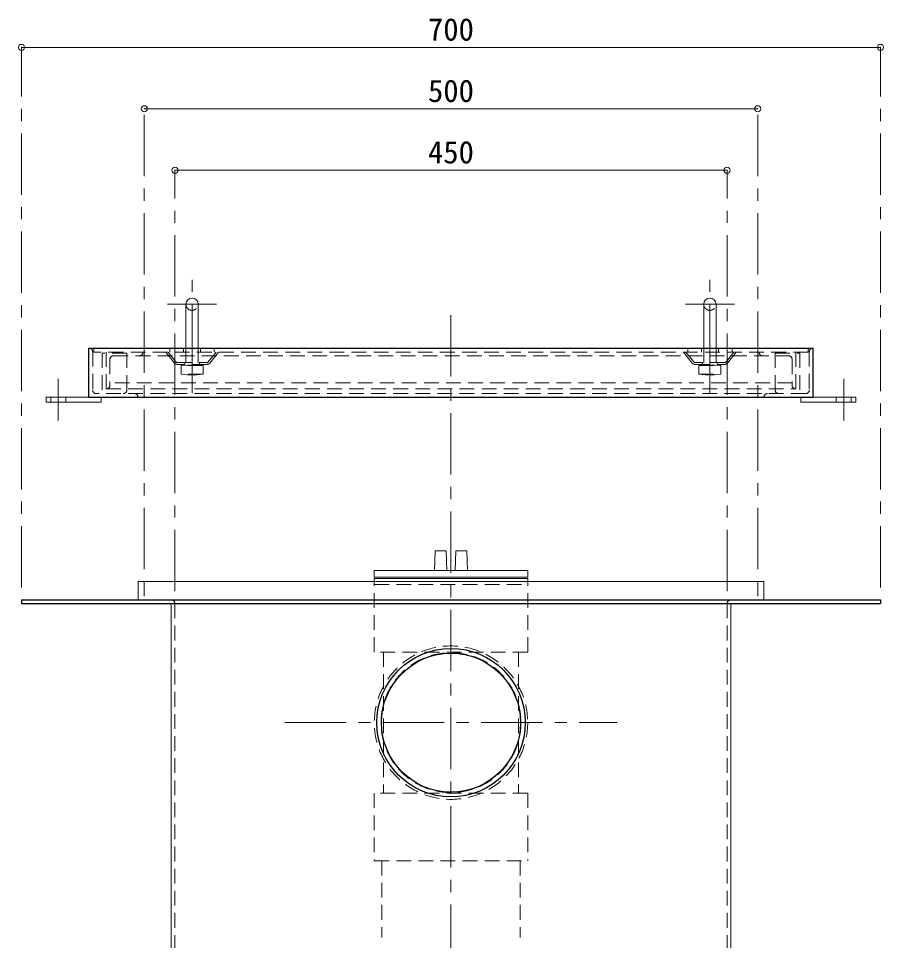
# Model space of a CAD drawing. Units: millimetres at full size, sheet at 1:10. Extents: x -2126 to 1924, y -1326 to 1484.
# Drawn here: x 121 to 826, y -818 to -67 of the extents above; entities that cross this region are included whole.
import ezdxf
from ezdxf.enums import TextEntityAlignment as Align

# ---------------------------------------------------------------- set-up
doc = ezdxf.new("R2010")
doc.units = ezdxf.units.MM
doc.header["$LTSCALE"] = 10
doc.header["$PDMODE"] = 32
doc.header["$PDSIZE"] = 5
doc.linetypes.add('CHAIN1', pattern=[8, 5, -1, 1, -1])
doc.linetypes.add('DASHED1', pattern=[1.8, 1.2, -0.6])
doc.layers.add('0-0_ﾚｲﾔ1', color=4, linetype='Continuous', lineweight=9)
doc.styles.add('ＭＳ ゴシック', font='')
doc.styles.get('ＭＳ ゴシック').set_extended_font_data('MS Gothic')

msp = doc.modelspace()

# ---------------------------------------------------------------- linework, layer by layer
at = {"layer": '0-0_ﾚｲﾔ1'}
for p, q in [((123.78, -90.95), (823.78, -90.95)), ((723.78, -140.95), (223.78, -140.95)), ((698.78, -190.95), (248.78, -190.95)), ((257.78, -300.15), (257.78, -335.95)), ((267.78, -300.15), (267.78, -335.95)), ((679.78, -300.15), (679.78, -335.95)), ((689.78, -300.15), (689.78, -335.95)), ((178.78, -375.95), (143.78, -375.95)), ((143.78, -379.95), (143.78, -375.95)), ((188.78, -379.95), (143.78, -379.95)), ((188.78, -379.95), (188.78, -375.95)), ((758.78, -379.95), (758.78, -375.95)), ((768.78, -375.95), (803.78, -375.95)), ((460.28, -516.95), (460.78, -500.95)), ((469.78, -500.95), (460.78, -500.95)), ((469.78, -500.95), (470.28, -516.95)), ((477.78, -500.95), (477.28, -516.95)), ((477.78, -500.95), (486.78, -500.95)), ((487.28, -516.95), (486.78, -500.95)), ((411.28, -522.45), (411.28, -516.95)), ((536.28, -516.95), (411.28, -516.95)), ((536.28, -522.45), (536.28, -516.95)), ((536.28, -522.45), (411.28, -522.45)), ((536.28, -523.45), (411.28, -523.45)), ((411.28, -525.95), (411.28, -523.45)), ((536.28, -525.95), (536.28, -523.45))]:
    msp.add_line(p, q, dxfattribs=at)
at = {"layer": '0-0_ﾚｲﾔ1', "linetype": 'CHAIN1'}
for p, q in [((123.78, -530.95), (123.78, -90.95)), ((823.78, -530.95), (823.78, -90.95)), ((223.78, -515.95), (223.78, -140.95)), ((723.78, -515.95), (723.78, -140.95)), ((248.78, -533.95), (248.78, -190.95)), ((698.78, -533.95), (698.78, -190.95)), ((262.78, -350.15), (262.78, -280.15)), ((684.78, -350.15), (684.78, -280.15)), ((242.78, -300.15), (282.78, -300.15)), ((704.78, -300.15), (664.78, -300.15)), ((473.78, -1078.95), (473.78, -300.95)), ((262.78, -372.65), (262.78, -357.15)), ((684.78, -372.65), (684.78, -357.15)), ((153.78, -394.95), (153.78, -360.95)), ((793.78, -394.95), (793.78, -360.95)), ((338.28, -640.95), (609.28, -640.95))]:
    msp.add_line(p, q, dxfattribs=at)
at = {"layer": '0-0_ﾚｲﾔ1', "color": 5, "lineweight": 25}
for p, q in [((178.78, -335.95), (768.78, -335.95)), ((178.78, -375.95), (178.78, -335.95)), ((768.78, -375.95), (768.78, -335.95)), ((178.78, -375.95), (768.78, -375.95)), ((123.78, -540.95), (823.78, -540.95)), ((823.78, -540.95), (823.78, -543.95))]:
    msp.add_line(p, q, dxfattribs=at)
at = {"layer": '0-0_ﾚｲﾔ1', "linetype": 'DASHED1'}
for p, q in [((182.78, -335.95), (182.78, -339.15)), ((244.78, -335.95), (244.78, -339.15)), ((255.78, -335.95), (255.78, -339.15)), ((257.78, -335.95), (257.78, -349.75)), ((267.78, -335.95), (267.78, -349.75)), ((269.78, -335.95), (269.78, -339.15)), ((280.78, -335.95), (280.78, -339.15)), ((666.78, -335.95), (666.78, -339.15)), ((677.78, -335.95), (677.78, -339.15)), ((679.78, -335.95), (679.78, -349.75)), ((689.78, -335.95), (689.78, -349.75)), ((691.78, -335.95), (691.78, -339.15)), ((702.78, -335.95), (702.78, -339.15)), ((764.78, -335.95), (764.78, -339.15)), ((764.78, -339.15), (182.78, -339.15)), ((192.78, -339.15), (192.78, -372.95)), ((195.78, -345.15), (195.78, -366.15)), ((198.78, -342.15), (748.78, -342.15)), ((209.58, -369.95), (209.58, -339.95)), ((248.38, -348.03), (241.28, -339.15)), ((249.55, -347.09), (243.21, -339.15)), ((276.01, -347.09), (282.36, -339.15)), ((277.19, -348.03), (284.28, -339.15)), ((670.38, -348.03), (663.28, -339.15)), ((671.55, -347.09), (665.21, -339.15)), ((698.01, -347.09), (704.36, -339.15)), ((699.19, -348.03), (706.28, -339.15)), ((737.98, -369.95), (737.98, -339.95)), ((751.78, -345.15), (751.78, -366.15)), ((754.78, -339.15), (754.78, -372.95)), ((250.73, -347.65), (274.84, -347.65)), ((274.84, -349.15), (250.73, -349.15)), ((253.78, -350.15), (258.78, -349.65)), ((253.78, -357.15), (253.78, -350.15)), ((271.78, -350.15), (253.78, -350.15)), ((256.78, -347.65), (256.78, -349.15)), ((258.78, -349.65), (262.78, -350.15)), ((266.78, -349.65), (258.78, -349.65)), ((262.78, -350.15), (266.78, -349.65)), ((262.78, -350.15), (262.78, -357.15)), ((266.78, -349.65), (271.78, -350.15)), ((268.78, -347.65), (268.78, -349.15)), ((271.78, -357.15), (271.78, -350.15)), ((696.84, -347.65), (672.73, -347.65)), ((672.73, -349.15), (696.84, -349.15)), ((680.78, -349.65), (675.78, -350.15)), ((675.78, -350.15), (693.78, -350.15)), ((675.78, -357.15), (675.78, -350.15)), ((678.78, -347.65), (678.78, -349.15)), ((680.78, -349.65), (688.78, -349.65)), ((684.78, -350.15), (680.78, -349.65)), ((688.78, -349.65), (684.78, -350.15)), ((684.78, -350.15), (684.78, -357.15)), ((693.78, -350.15), (688.78, -349.65)), ((690.78, -347.65), (690.78, -349.15)), ((693.78, -357.15), (693.78, -350.15)), ((258.78, -357.65), (253.78, -357.15)), ((271.78, -357.15), (253.78, -357.15)), ((262.78, -357.15), (258.78, -357.65)), ((266.78, -357.65), (258.78, -357.65)), ((266.78, -357.65), (262.78, -357.15)), ((271.78, -357.15), (266.78, -357.65)), ((675.78, -357.15), (680.78, -357.65)), ((675.78, -357.15), (693.78, -357.15)), ((680.78, -357.65), (684.78, -357.15)), ((680.78, -357.65), (688.78, -357.65)), ((684.78, -357.15), (688.78, -357.65)), ((688.78, -357.65), (693.78, -357.15)), ((751.78, -364.15), (195.78, -364.15)), ((192.78, -369.15), (754.78, -369.15)), ((147.78, -379.95), (147.78, -375.95)), ((159.78, -379.95), (159.78, -375.95)), ((787.78, -379.95), (787.78, -375.95)), ((799.78, -379.95), (799.78, -375.95)), ((223.78, -525.95), (223.78, -540.95)), ((411.28, -583.45), (411.28, -525.95)), ((411.28, -528.45), (536.28, -528.45)), ((536.28, -583.45), (536.28, -525.95)), ((723.78, -525.95), (723.78, -540.95)), ((248.78, -543.95), (248.78, -1040.95)), ((698.78, -543.95), (698.78, -1040.95)), ((536.28, -583.45), (411.28, -583.45)), ((418.78, -583.45), (418.78, -698.45)), ((528.78, -583.45), (528.78, -698.45)), ((411.28, -698.45), (411.28, -753.45)), ((536.28, -698.45), (411.28, -698.45)), ((536.28, -698.45), (536.28, -753.45)), ((411.28, -753.45), (536.28, -753.45)), ((417.28, -753.45), (417.28, -815.95)), ((530.28, -753.45), (530.28, -815.95))]:
    msp.add_line(p, q, dxfattribs=at)
at = {"layer": '0-0_ﾚｲﾔ1', "color": 7, "linetype": 'DASHED1', "lineweight": 18}
for p, q in [((181.78, -338.95), (181.78, -369.95)), ((765.78, -338.95), (765.78, -369.95)), ((762.78, -372.95), (184.78, -372.95))]:
    msp.add_line(p, q, dxfattribs=at)
at = {"layer": '0-0_ﾚｲﾔ1', "color": 7, "lineweight": 18}
for p, q in [((218.78, -525.95), (218.78, -540.95)), ((728.78, -525.95), (218.78, -525.95)), ((728.78, -525.95), (728.78, -540.95)), ((245.78, -545.45), (245.78, -1043.95)), ((701.78, -545.45), (701.78, -1043.95))]:
    msp.add_line(p, q, dxfattribs=at)
at = {"layer": '0-0_ﾚｲﾔ1', "linetype": 'DASHED1'}
for points in [[(209.58, -339.95), (189.58, -339.95), (189.58, -372.95)], [(737.98, -339.95), (757.98, -339.95), (757.98, -372.95)]]:
    msp.add_lwpolyline(points, dxfattribs=at)
at = {"layer": '0-0_ﾚｲﾔ1'}
msp.add_lwpolyline([(758.78, -379.95), (803.78, -379.95), (803.78, -375.95)], dxfattribs=at)
at = {"layer": '0-0_ﾚｲﾔ1', "color": 5, "lineweight": 25}
msp.add_lwpolyline([(123.78, -540.95), (123.78, -543.95), (823.78, -543.95)], dxfattribs=at)
at = {"layer": '0-0_ﾚｲﾔ1', "linetype": 'DASHED1'}
for radius in [62.5, 57]:
    msp.add_circle((473.78, -640.95), radius, dxfattribs=at)
at = {"layer": '0-0_ﾚｲﾔ1', "color": 5, "lineweight": 25}
for radius in [60.5, 56.6]:
    msp.add_circle((473.78, -640.95), radius, dxfattribs=at)
at = {"layer": '0-0_ﾚｲﾔ1'}
for centre in [(262.78, -300.15), (684.78, -300.15)]:
    msp.add_arc(centre, 5, 0, 180, dxfattribs=at)
at = {"layer": '0-0_ﾚｲﾔ1', "linetype": 'DASHED1'}
for centre, radius, start, end in [((262.78, -300.15), 5, 180, 0), ((684.78, -300.15), 5, 180, 0), ((198.78, -345.15), 3, 90, 180), ((219.78, -339.15), 3, 270, 0), ((727.78, -339.15), 3, 180, 270), ((748.78, -345.15), 3, 0, 90), ((250.73, -346.15), 3, 218.65981, 270), ((250.73, -346.15), 1.5, 218.65981, 270), ((274.84, -346.15), 1.5, 270, 321.34019), ((274.84, -346.15), 3, 270, 321.34019), ((672.73, -346.15), 3, 218.65981, 270), ((672.73, -346.15), 1.5, 218.65981, 270), ((696.84, -346.15), 1.5, 270, 321.34019), ((696.84, -346.15), 3, 270, 321.34019), ((192.78, -366.15), 3, 270, 0), ((754.78, -366.15), 3, 180, 270), ((206.58, -369.95), 3, 270, 0), ((740.98, -369.95), 3, 180, 270), ((245.78, -543.95), 3, 0, 90), ((701.78, -543.95), 3, 90, 180)]:
    msp.add_arc(centre, radius, start, end, dxfattribs=at)
at = {"layer": '0-0_ﾚｲﾔ1', "color": 7, "linetype": 'DASHED1', "lineweight": 18}
for centre, start, end in [((178.78, -338.95), 0, 90), ((768.78, -338.95), 90, 180), ((184.78, -369.95), 180, 270), ((215.78, -375.95), 0, 90), ((731.78, -375.95), 90, 180), ((762.78, -369.95), 270, 0)]:
    msp.add_arc(centre, 3, start, end, dxfattribs=at)
at = {"layer": '0-0_ﾚｲﾔ1', "color": 7, "lineweight": 18}
for centre, start, end in [((244.28, -545.45), 0, 90), ((703.28, -545.45), 90, 180)]:
    msp.add_arc(centre, 1.5, start, end, dxfattribs=at)
at = {"layer": '0-0_ﾚｲﾔ1', "color": 1}
for p in [(123.78, -90.95), (823.78, -90.95), (223.78, -140.95), (723.78, -140.95), (248.78, -190.95), (698.78, -190.95)]:
    msp.add_point(p, dxfattribs=at)

# ---------------------------------------------------------------- texts
at = {"layer": '0-0_ﾚｲﾔ1', "color": 7, "style": 'ＭＳ ゴシック'}
for s, p in [('700', (455.03, -90.95)), ('500', (455.03, -140.95)), ('450', (455.03, -190.95))]:
    msp.add_text(s, height=18.33, dxfattribs=at).set_placement(p, align=Align.BOTTOM_LEFT)

doc.saveas('drawing.dxf')
